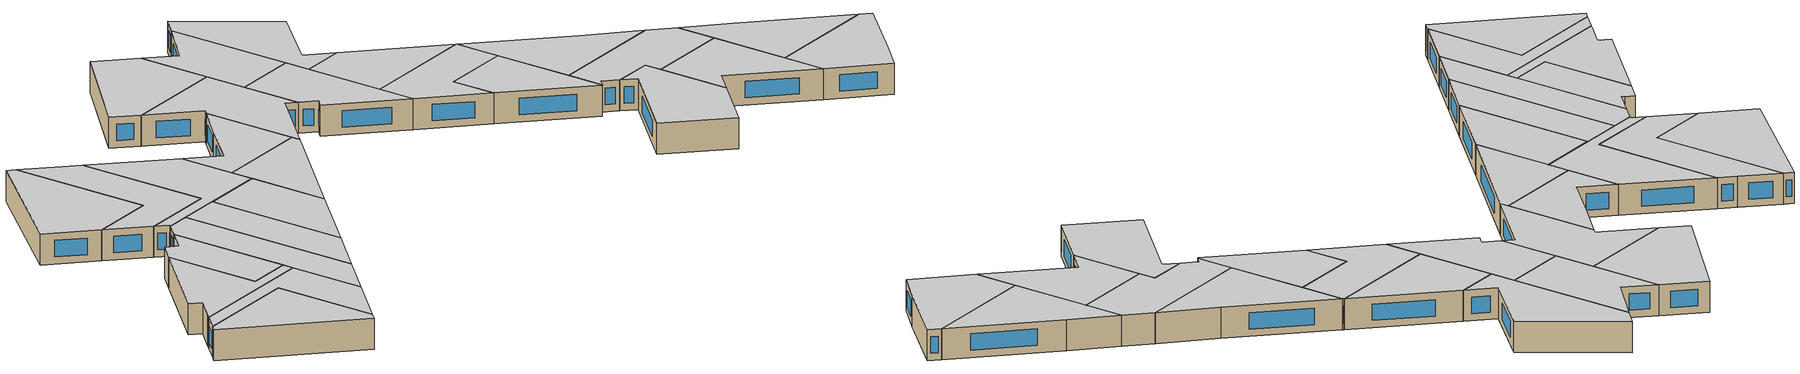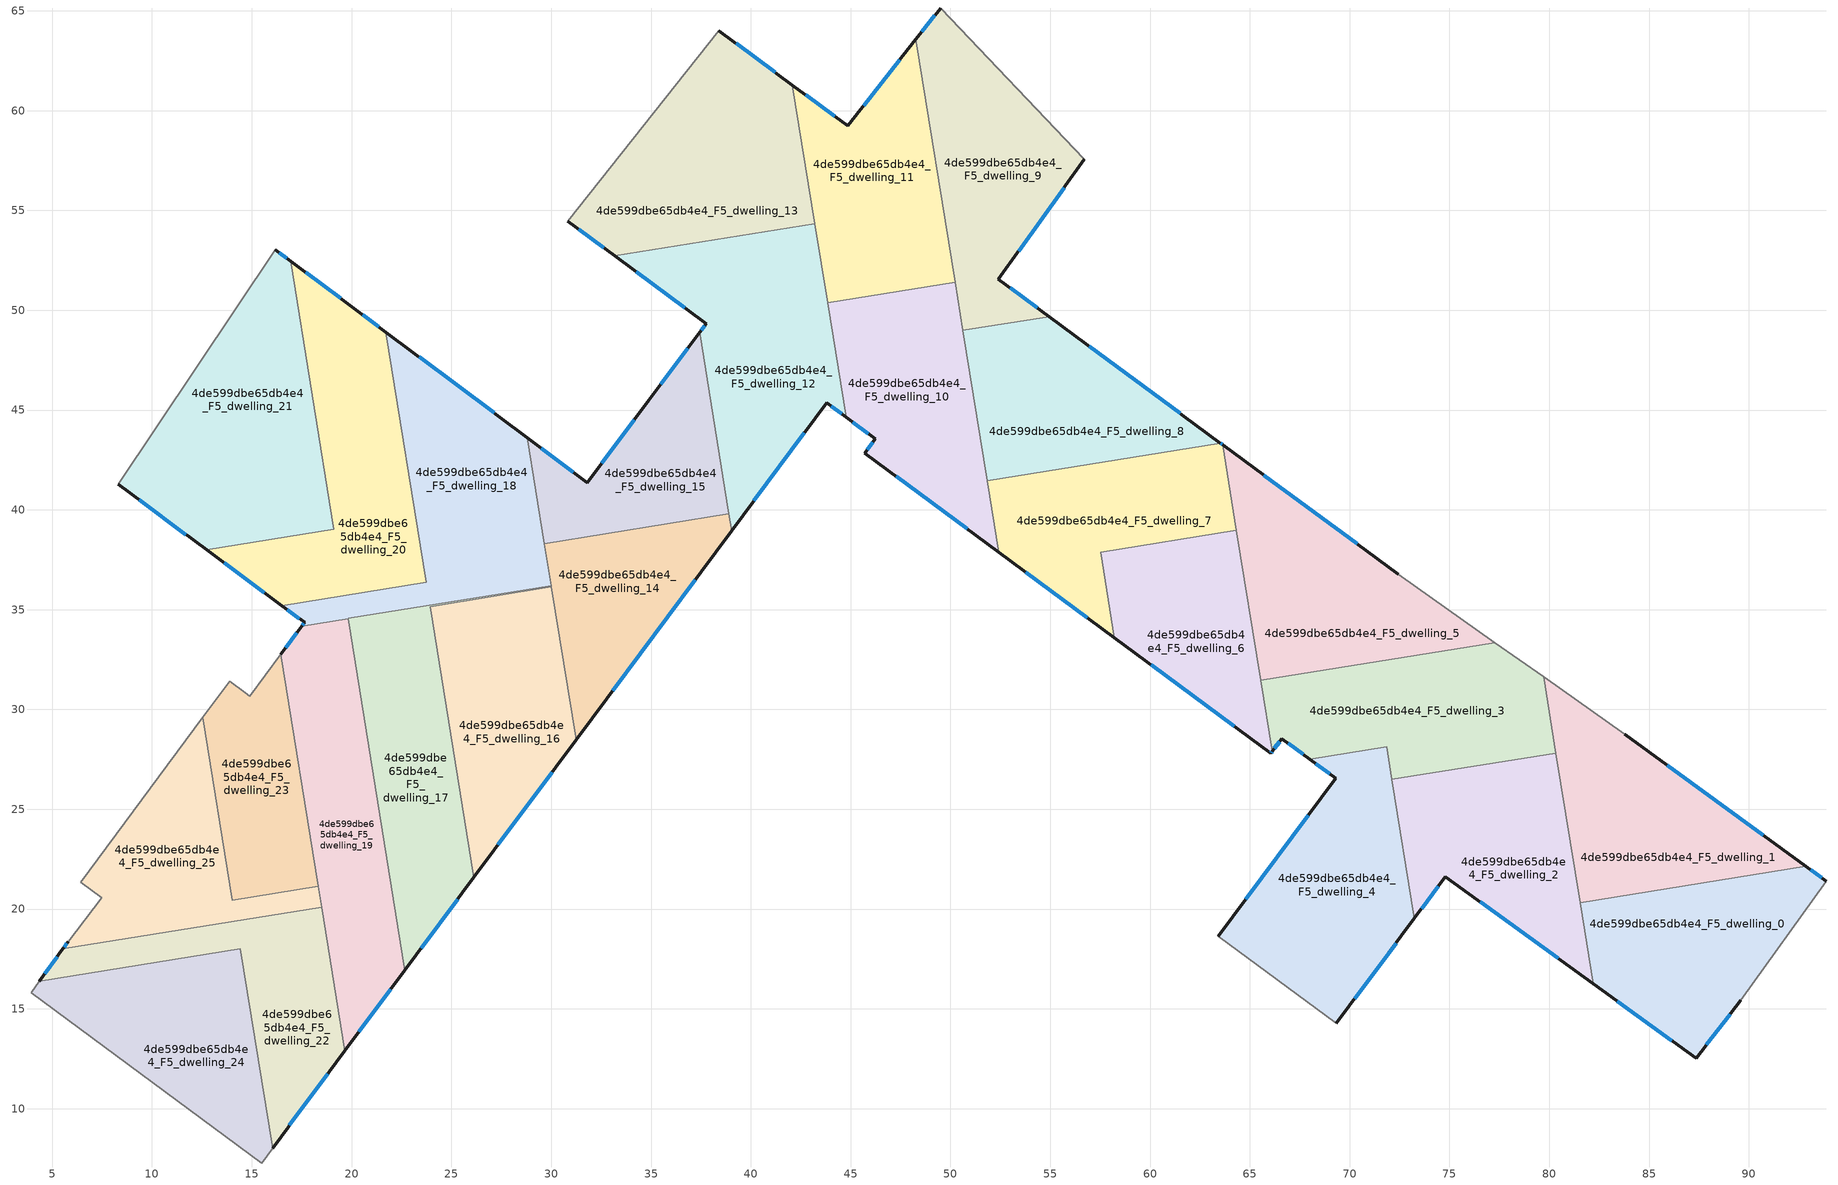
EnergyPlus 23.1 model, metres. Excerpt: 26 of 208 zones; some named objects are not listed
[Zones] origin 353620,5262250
4de599dbe65db4e4_F5_dwelling_0
 floor to 4de599dbe65db4e4_F4_dwelling_0 (EU_floor_Construction): 93.88,21.4 89.58,15.42 87.35,12.52 82.2,16.26 81.54,20.32 92.86,22.15 z15
 wall outside (EU_wall_Construction): 82.2,16.26 87.35,12.52 89.58,15.42 / 93.88,21.4 92.86,22.15 z15:18
 wall to 4de599dbe65db4e4_F5_dwelling_1 (EU_wall_Construction): 92.86,22.15 81.54,20.32 z15:18
 wall adiabatic (EU_wall_Construction): 89.58,15.42 93.88,21.4 z15:18
 wall to 4de599dbe65db4e4_F5_dwelling_2 (EU_wall_Construction): 81.54,20.32 82.2,16.26 z15:18
 window (EU_Window_Construction): 87.88,13.2 89.06,14.74 / 83.41,15.39 86.14,13.4 / 93.64,21.57 93.1,21.97 z15.7:17.3
 ceiling to 4de599dbe65db4e4_F6_dwelling_0 (EU_floor_Construction): 89.58,15.42 93.88,21.4 92.86,22.15 81.54,20.32 82.2,16.26 87.35,12.52 z18
4de599dbe65db4e4_F5_dwelling_1
 floor to 4de599dbe65db4e4_F4_dwelling_1 (EU_floor_Construction): 92.86,22.15 81.54,20.32 79.72,31.63 83.79,28.76 z15
 wall outside (EU_wall_Construction): 92.86,22.15 83.79,28.76 z15:18
 wall adiabatic (EU_wall_Construction): 83.79,28.76 79.72,31.63 z15:18
 wall to 4de599dbe65db4e4_F5_dwelling_3 (EU_wall_Construction): 79.71,31.63 80.33,27.82 z15:18
 wall to 4de599dbe65db4e4_F5_dwelling_2 (EU_wall_Construction): 80.33,27.82 81.54,20.32 z15:18
 window (EU_Window_Construction): 90.73,23.7 85.92,27.21 z15.7:17.3
 ceiling to 4de599dbe65db4e4_F6_dwelling_1 (EU_floor_Construction): 92.86,22.15 83.79,28.76 79.72,31.63 81.54,20.32 z18
4de599dbe65db4e4_F5_dwelling_10
 floor to 4de599dbe65db4e4_F4_dwelling_10 (EU_floor_Construction): 50.24,51.41 52.42,37.88 45.71,42.84 46.24,43.56 44.77,44.64 43.85,50.38 z15
 wall outside (EU_wall_Construction): 44.77,44.64 46.24,43.56 45.71,42.84 52.42,37.88 z15:18
 wall to 4de599dbe65db4e4_F5_dwelling_11 (EU_wall_Construction): 50.24,51.41 43.85,50.38 z15:18
 wall to 4de599dbe65db4e4_F5_dwelling_8 (EU_wall_Construction): 51.84,41.46 50.63,48.99 z15:18
 wall to 4de599dbe65db4e4_F5_dwelling_12 (EU_wall_Construction): 43.85,50.38 44.77,44.64 z15:18
 wall to 4de599dbe65db4e4_F5_dwelling_7 (EU_wall_Construction): 52.42,37.88 51.84,41.46 z15:18
 wall to 4de599dbe65db4e4_F5_dwelling_9 (EU_wall_Construction): 50.63,48.99 50.24,51.41 z15:18
 window (EU_Window_Construction): 47.28,41.68 50.84,39.05 / 46.11,43.39 45.83,43.01 / 45.12,44.39 45.89,43.82 z15.7:17.3
 ceiling to 4de599dbe65db4e4_F6_dwelling_10 (EU_floor_Construction): 52.42,37.88 50.24,51.41 43.85,50.38 44.77,44.64 46.24,43.56 45.71,42.84 z18
4de599dbe65db4e4_F5_dwelling_11
 floor to 4de599dbe65db4e4_F4_dwelling_11 (EU_floor_Construction): 48.27,63.58 50.24,51.41 43.85,50.38 42.09,61.28 44.86,59.23 z15
 wall outside (EU_wall_Construction): 48.27,63.58 44.86,59.23 42.09,61.28 z15:18
 wall to 4de599dbe65db4e4_F5_dwelling_9 (EU_wall_Construction): 50.24,51.41 48.27,63.58 z15:18
 wall to 4de599dbe65db4e4_F5_dwelling_13 (EU_wall_Construction): 42.09,61.28 43.21,54.34 z15:18
 wall to 4de599dbe65db4e4_F5_dwelling_12 (EU_wall_Construction): 43.21,54.34 43.85,50.38 z15:18
 window (EU_Window_Construction): 47.47,62.56 45.67,60.25 / 44.21,59.71 42.74,60.8 z15.7:17.3
 ceiling to 4de599dbe65db4e4_F6_dwelling_11 (EU_floor_Construction): 50.24,51.41 48.27,63.58 44.86,59.23 42.09,61.28 43.85,50.38 z18
4de599dbe65db4e4_F5_dwelling_12
 floor to 4de599dbe65db4e4_F4_dwelling_12 (EU_floor_Construction): 43.21,54.34 44.77,44.64 43.79,45.36 39.04,38.96 37.44,48.9 37.77,49.33 33.17,52.72 z15
 wall outside (EU_wall_Construction): 33.17,52.72 37.77,49.33 37.44,48.9 / 39.04,38.96 43.79,45.36 44.77,44.64 z15:18
 wall to 4de599dbe65db4e4_F5_dwelling_13 (EU_wall_Construction): 43.21,54.34 33.17,52.72 z15:18
 wall to 4de599dbe65db4e4_F5_dwelling_15 (EU_wall_Construction): 37.44,48.9 38.91,39.81 z15:18
 wall to 4de599dbe65db4e4_F5_dwelling_14 (EU_wall_Construction): 38.91,39.81 39.04,38.96 z15:18
 window (EU_Window_Construction): 37.69,49.23 37.52,49 / 34.25,51.93 36.69,50.13 / 44.02,45.19 44.54,44.81 / 40.16,40.47 42.68,43.86 z15.7:17.3
 ceiling to 4de599dbe65db4e4_F6_dwelling_12 (EU_floor_Construction): 44.77,44.64 43.21,54.34 33.17,52.72 37.77,49.33 37.44,48.9 39.04,38.96 43.79,45.36 z18
4de599dbe65db4e4_F5_dwelling_13
 floor to 4de599dbe65db4e4_F4_dwelling_13 (EU_floor_Construction): 42.09,61.28 43.21,54.34 33.17,52.72 30.82,54.46 38.4,64.01 z15
 wall outside (EU_wall_Construction): 42.09,61.28 38.4,64.01 / 30.82,54.46 33.17,52.72 z15:18
 wall adiabatic (EU_wall_Construction): 38.4,64.01 30.82,54.46 z15:18
 window (EU_Window_Construction): 41.22,61.92 39.26,63.37 / 31.37,54.05 32.62,53.13 z15.7:17.3
 ceiling to 4de599dbe65db4e4_F6_dwelling_13 (EU_floor_Construction): 43.21,54.34 42.09,61.28 38.4,64.01 30.82,54.46 33.17,52.72 z18
4de599dbe65db4e4_F5_dwelling_14
 floor to 4de599dbe65db4e4_F4_dwelling_14 (EU_floor_Construction): 38.91,39.81 39.04,38.96 31.25,28.48 29.66,38.31 z15
 wall outside (EU_wall_Construction): 31.25,28.48 39.04,38.96 z15:18
 wall to 4de599dbe65db4e4_F5_dwelling_15 (EU_wall_Construction): 38.91,39.81 29.66,38.31 z15:18
 wall to 4de599dbe65db4e4_F5_dwelling_16 (EU_wall_Construction): 30.01,36.14 31.25,28.48 z15:18
 wall to 4de599dbe65db4e4_F5_dwelling_17 (EU_wall_Construction): 30,36.2 30.01,36.14 z15:18
 wall to 4de599dbe65db4e4_F5_dwelling_18 (EU_wall_Construction): 29.66,38.31 30,36.2 z15:18
 window (EU_Window_Construction): 33.08,30.94 37.21,36.5 z15.7:17.3
 ceiling to 4de599dbe65db4e4_F6_dwelling_14 (EU_floor_Construction): 31.25,28.48 39.04,38.96 38.91,39.81 29.66,38.31 z18
4de599dbe65db4e4_F5_dwelling_15
 floor to 4de599dbe65db4e4_F4_dwelling_15 (EU_floor_Construction): 37.44,48.9 38.91,39.81 29.66,38.31 28.8,43.61 31.81,41.37 34.88,45.49 z15
 wall outside (EU_wall_Construction): 37.44,48.9 34.88,45.49 31.81,41.37 28.8,43.61 z15:18
 wall to 4de599dbe65db4e4_F5_dwelling_18 (EU_wall_Construction): 28.8,43.61 29.66,38.31 z15:18
 window (EU_Window_Construction): 31.1,41.89 29.51,43.09 / 34.16,44.52 32.53,42.34 / 36.84,48.1 35.48,46.29 z15.7:17.3
 ceiling to 4de599dbe65db4e4_F6_dwelling_15 (EU_floor_Construction): 38.91,39.81 37.44,48.9 34.88,45.49 31.81,41.37 28.8,43.61 29.66,38.31 z18
4de599dbe65db4e4_F5_dwelling_16
 floor to 4de599dbe65db4e4_F4_dwelling_16 (EU_floor_Construction): 30.01,36.14 31.25,28.48 26.13,21.6 23.94,35.16 z15
 wall outside (EU_wall_Construction): 26.13,21.6 31.25,28.48 z15:18
 wall to 4de599dbe65db4e4_F5_dwelling_17 (EU_wall_Construction): 30.01,36.14 23.94,35.16 26.13,21.6 z15:18
 window (EU_Window_Construction): 27.33,23.21 30.04,26.86 z15.7:17.3
 ceiling to 4de599dbe65db4e4_F6_dwelling_16 (EU_floor_Construction): 26.13,21.6 31.25,28.48 30.01,36.14 23.94,35.16 z18
4de599dbe65db4e4_F5_dwelling_17
 floor to 4de599dbe65db4e4_F4_dwelling_17 (EU_floor_Construction): 30,36.2 30.01,36.14 23.94,35.16 26.13,21.6 22.67,16.95 19.83,34.56 z15
 wall outside (EU_wall_Construction): 22.67,16.95 26.13,21.6 z15:18
 wall to 4de599dbe65db4e4_F5_dwelling_18 (EU_wall_Construction): 30,36.2 19.83,34.56 z15:18
 wall to 4de599dbe65db4e4_F5_dwelling_19 (EU_wall_Construction): 19.83,34.55 22.67,16.95 z15:18
 window (EU_Window_Construction): 23.48,18.04 25.32,20.5 z15.7:17.3
 ceiling to 4de599dbe65db4e4_F6_dwelling_17 (EU_floor_Construction): 26.13,21.6 23.94,35.16 30.01,36.14 30,36.2 19.83,34.56 22.67,16.95 z18
4de599dbe65db4e4_F5_dwelling_18
 floor to 4de599dbe65db4e4_F4_dwelling_18 (EU_floor_Construction): 28.8,43.61 30,36.2 19.83,34.56 17.5,34.17 17.64,34.36 16.5,35.21 23.74,36.38 21.72,48.91 z15
 wall outside (EU_wall_Construction): 28.8,43.61 21.72,48.91 / 16.5,35.21 17.64,34.36 17.5,34.17 z15:18
 wall to 4de599dbe65db4e4_F5_dwelling_20 (EU_wall_Construction): 21.72,48.91 23.74,36.38 16.5,35.21 z15:18
 wall to 4de599dbe65db4e4_F5_dwelling_19 (EU_wall_Construction): 17.5,34.17 19.83,34.55 z15:18
 window (EU_Window_Construction): 27.14,44.86 23.38,47.66 / 17.61,34.32 17.54,34.22 / 16.77,35.01 17.37,34.56 z15.7:17.3
 ceiling to 4de599dbe65db4e4_F6_dwelling_18 (EU_floor_Construction): 30,36.2 28.8,43.61 21.72,48.91 23.74,36.38 16.5,35.21 17.64,34.36 17.5,34.17 19.83,34.56 z18
4de599dbe65db4e4_F5_dwelling_19
 floor to 4de599dbe65db4e4_F4_dwelling_19 (EU_floor_Construction): 19.83,34.55 22.67,16.95 19.66,12.89 16.45,32.76 17.5,34.17 z15
 wall outside (EU_wall_Construction): 17.5,34.17 16.45,32.76 / 19.66,12.89 22.67,16.95 z15:18
 wall to 4de599dbe65db4e4_F5_dwelling_23 (EU_wall_Construction): 16.45,32.76 18.33,21.14 z15:18
 wall to 4de599dbe65db4e4_F5_dwelling_22 (EU_wall_Construction): 18.49,20.1 19.66,12.89 z15:18
 wall to 4de599dbe65db4e4_F5_dwelling_25 (EU_wall_Construction): 18.33,21.14 18.49,20.1 z15:18
 window (EU_Window_Construction): 17.26,33.84 16.7,33.09 / 20.37,13.84 21.97,15.99 z15.7:17.3
 ceiling to 4de599dbe65db4e4_F6_dwelling_19 (EU_floor_Construction): 19.66,12.89 22.67,16.95 19.83,34.55 17.5,34.17 16.45,32.76 z18
4de599dbe65db4e4_F5_dwelling_2
 floor to 4de599dbe65db4e4_F4_dwelling_2 (EU_floor_Construction): 80.33,27.82 82.2,16.26 74.8,21.63 73.24,19.53 72.12,26.49 z15
 wall outside (EU_wall_Construction): 73.24,19.53 74.8,21.63 82.2,16.26 z15:18
 wall to 4de599dbe65db4e4_F5_dwelling_3 (EU_wall_Construction): 80.33,27.82 72.12,26.49 z15:18
 wall to 4de599dbe65db4e4_F5_dwelling_4 (EU_wall_Construction): 72.12,26.49 73.24,19.53 z15:18
 window (EU_Window_Construction): 73.61,20.03 74.43,21.14 / 76.54,20.37 80.46,17.53 z15.7:17.3
 ceiling to 4de599dbe65db4e4_F6_dwelling_2 (EU_floor_Construction): 82.2,16.26 80.33,27.82 72.12,26.49 73.24,19.53 74.8,21.63 z18
4de599dbe65db4e4_F5_dwelling_20
 floor to 4de599dbe65db4e4_F4_dwelling_20 (EU_floor_Construction): 21.72,48.91 23.74,36.38 16.5,35.21 12.74,38 19.11,39.02 16.94,52.46 20.22,50.03 z15
 wall outside (EU_wall_Construction): 12.74,38 16.5,35.21 / 21.72,48.91 20.22,50.03 16.94,52.46 z15:18
 wall to 4de599dbe65db4e4_F5_dwelling_21 (EU_wall_Construction): 16.94,52.46 19.11,39.02 12.74,38 z15:18
 window (EU_Window_Construction): 13.62,37.34 15.62,35.86 / 19.45,50.6 17.71,51.89 / 21.37,49.17 20.57,49.77 z15.7:17.3
 ceiling to 4de599dbe65db4e4_F6_dwelling_20 (EU_floor_Construction): 23.74,36.38 21.72,48.91 20.22,50.03 16.94,52.46 19.11,39.02 12.74,38 16.5,35.21 z18
4de599dbe65db4e4_F5_dwelling_21
 floor to 4de599dbe65db4e4_F4_dwelling_21 (EU_floor_Construction): 16.94,52.46 19.11,39.02 12.74,38 8.31,41.28 16.19,53.02 z15
 wall outside (EU_wall_Construction): 8.31,41.28 12.74,38 / 16.94,52.46 16.19,53.02 z15:18
 wall adiabatic (EU_wall_Construction): 16.19,53.02 8.31,41.28 z15:18
 window (EU_Window_Construction): 9.35,40.51 11.7,38.77 / 16.76,52.6 16.36,52.89 z15.7:17.3
 ceiling to 4de599dbe65db4e4_F6_dwelling_21 (EU_floor_Construction): 19.11,39.02 16.94,52.46 16.19,53.02 8.31,41.28 12.74,38 z18
4de599dbe65db4e4_F5_dwelling_22
 floor to 4de599dbe65db4e4_F4_dwelling_22 (EU_floor_Construction): 18.49,20.1 19.66,12.89 16.04,8.02 14.43,18.01 4.35,16.38 5.53,18.01 z15
 wall outside (EU_wall_Construction): 5.53,18.01 4.35,16.38 / 16.04,8.02 19.66,12.89 z15:18
 wall to 4de599dbe65db4e4_F5_dwelling_24 (EU_wall_Construction): 4.35,16.38 14.43,18.01 16.04,8.02 z15:18
 wall to 4de599dbe65db4e4_F5_dwelling_25 (EU_wall_Construction): 18.49,20.1 5.53,18.01 z15:18
 window (EU_Window_Construction): 5.25,17.62 4.63,16.76 / 16.89,9.17 18.81,11.75 z15.7:17.3
 ceiling to 4de599dbe65db4e4_F6_dwelling_22 (EU_floor_Construction): 16.04,8.02 19.66,12.89 18.49,20.1 5.53,18.01 4.35,16.38 14.43,18.01 z18
4de599dbe65db4e4_F5_dwelling_23
 floor to 4de599dbe65db4e4_F4_dwelling_23 (EU_floor_Construction): 16.45,32.76 18.33,21.14 14.03,20.45 12.55,29.61 13.89,31.41 14.67,30.84 14.9,30.67 z15
 wall to 4de599dbe65db4e4_F5_dwelling_25 (EU_wall_Construction): 12.55,29.61 14.03,20.45 18.33,21.14 z15:18
 wall adiabatic (EU_wall_Construction): 16.45,32.76 14.9,30.67 14.67,30.84 13.89,31.41 12.55,29.61 z15:18
 ceiling to 4de599dbe65db4e4_F6_dwelling_23 (EU_floor_Construction): 18.33,21.14 16.45,32.76 14.9,30.67 14.67,30.84 13.89,31.41 12.55,29.61 14.03,20.45 z18
4de599dbe65db4e4_F5_dwelling_24
 floor to 4de599dbe65db4e4_F4_dwelling_24 (EU_floor_Construction): 14.43,18.01 16.04,8.02 15.49,7.28 3.94,15.82 4.35,16.38 z15
 wall adiabatic (EU_wall_Construction): 4.35,16.38 3.94,15.82 15.49,7.28 16.04,8.02 z15:18
 ceiling to 4de599dbe65db4e4_F6_dwelling_24 (EU_floor_Construction): 15.49,7.28 16.04,8.02 14.43,18.01 4.35,16.38 3.94,15.82 z18
4de599dbe65db4e4_F5_dwelling_25
 floor to 4de599dbe65db4e4_F4_dwelling_25 (EU_floor_Construction): 12.55,29.61 14.03,20.45 18.33,21.14 18.49,20.1 5.53,18.01 5.79,18.37 7.48,20.57 6.42,21.34 z15
 wall outside (EU_wall_Construction): 5.79,18.37 5.53,18.01 z15:18
 wall adiabatic (EU_wall_Construction): 12.55,29.61 6.42,21.34 7.48,20.57 5.79,18.37 z15:18
 window (EU_Window_Construction): 5.73,18.28 5.59,18.09 z15.7:17.3
 ceiling to 4de599dbe65db4e4_F6_dwelling_25 (EU_floor_Construction): 18.49,20.1 18.33,21.14 14.03,20.45 12.55,29.61 6.42,21.34 7.48,20.57 5.79,18.37 5.53,18.01 z18
4de599dbe65db4e4_F5_dwelling_3
 floor to 4de599dbe65db4e4_F4_dwelling_3 (EU_floor_Construction): 79.72,31.63 80.33,27.82 72.12,26.49 71.85,28.14 67.99,27.52 66.6,28.54 66.12,27.9 65.54,31.46 77.28,33.35 z15
 wall outside (EU_wall_Construction): 66.12,27.9 66.6,28.54 67.99,27.52 z15:18
 wall adiabatic (EU_wall_Construction): 79.72,31.63 77.28,33.35 z15:18
 wall to 4de599dbe65db4e4_F5_dwelling_4 (EU_wall_Construction): 67.99,27.52 71.85,28.14 72.12,26.49 z15:18
 wall to 4de599dbe65db4e4_F5_dwelling_5 (EU_wall_Construction): 77.28,33.35 65.54,31.46 z15:18
 wall to 4de599dbe65db4e4_F5_dwelling_6 (EU_wall_Construction): 65.55,31.46 66.12,27.9 z15:18
 window (EU_Window_Construction): 66.93,28.3 67.67,27.76 / 66.23,28.05 66.49,28.39 z15.7:17.3
 ceiling to 4de599dbe65db4e4_F6_dwelling_3 (EU_floor_Construction): 80.33,27.82 79.72,31.63 77.28,33.35 65.54,31.46 66.12,27.9 66.6,28.54 67.99,27.52 71.85,28.14 72.12,26.49 z18
4de599dbe65db4e4_F5_dwelling_4
 floor to 4de599dbe65db4e4_F4_dwelling_4 (EU_floor_Construction): 71.85,28.14 73.24,19.53 69.33,14.27 63.42,18.64 69.3,26.55 67.99,27.52 z15
 wall outside (EU_wall_Construction): 67.99,27.52 69.3,26.55 63.42,18.64 / 69.33,14.27 73.24,19.53 z15:18
 wall adiabatic (EU_wall_Construction): 63.42,18.64 69.33,14.27 z15:18
 window (EU_Window_Construction): 67.92,24.69 64.8,20.49 / 68.3,27.29 68.99,26.78 / 70.25,15.51 72.32,18.3 z15.7:17.3
 ceiling to 4de599dbe65db4e4_F6_dwelling_4 (EU_floor_Construction): 69.33,14.27 73.24,19.53 71.85,28.14 67.99,27.52 69.3,26.55 63.42,18.64 z18
4de599dbe65db4e4_F5_dwelling_5
 floor to 4de599dbe65db4e4_F4_dwelling_5 (EU_floor_Construction): 72.43,36.77 77.28,33.35 65.54,31.46 63.64,43.26 z15
 wall outside (EU_wall_Construction): 72.43,36.77 63.64,43.26 z15:18
 wall adiabatic (EU_wall_Construction): 77.28,33.35 72.43,36.77 z15:18
 wall to 4de599dbe65db4e4_F5_dwelling_7 (EU_wall_Construction): 63.64,43.26 64.33,38.98 z15:18
 wall to 4de599dbe65db4e4_F5_dwelling_6 (EU_wall_Construction): 64.33,38.98 65.55,31.46 z15:18
 window (EU_Window_Construction): 70.37,38.3 65.7,41.74 z15.7:17.3
 ceiling to 4de599dbe65db4e4_F6_dwelling_5 (EU_floor_Construction): 77.28,33.35 72.43,36.77 63.64,43.26 65.54,31.46 z18
4de599dbe65db4e4_F5_dwelling_6
 floor to 4de599dbe65db4e4_F4_dwelling_6 (EU_floor_Construction): 64.33,38.98 66.12,27.9 66.05,27.81 58.22,33.6 57.52,37.88 z15
 wall outside (EU_wall_Construction): 58.22,33.6 66.05,27.81 66.12,27.9 z15:18
 wall to 4de599dbe65db4e4_F5_dwelling_7 (EU_wall_Construction): 64.33,38.98 57.52,37.88 58.22,33.6 z15:18
 window (EU_Window_Construction): 66.07,27.83 66.1,27.88 / 60.06,32.24 64.21,29.17 z15.7:17.3
 ceiling to 4de599dbe65db4e4_F6_dwelling_6 (EU_floor_Construction): 66.05,27.81 66.12,27.9 64.33,38.98 57.52,37.88 58.22,33.6 z18
4de599dbe65db4e4_F5_dwelling_7
 floor to 4de599dbe65db4e4_F4_dwelling_7 (EU_floor_Construction): 63.64,43.26 64.33,38.98 57.52,37.88 58.22,33.6 52.42,37.88 51.84,41.46 63.53,43.35 z15
 wall outside (EU_wall_Construction): 52.42,37.88 58.22,33.6 / 63.64,43.26 63.53,43.35 z15:18
 wall to 4de599dbe65db4e4_F5_dwelling_8 (EU_wall_Construction): 63.53,43.35 51.84,41.46 z15:18
 window (EU_Window_Construction): 53.78,36.88 56.85,34.61 / 63.61,43.28 63.55,43.33 z15.7:17.3
 ceiling to 4de599dbe65db4e4_F6_dwelling_7 (EU_floor_Construction): 64.33,38.98 63.64,43.26 63.53,43.35 51.84,41.46 52.42,37.88 58.22,33.6 57.52,37.88 z18
4de599dbe65db4e4_F5_dwelling_8
 floor to 4de599dbe65db4e4_F4_dwelling_8 (EU_floor_Construction): 63.53,43.35 51.84,41.46 50.63,48.99 54.94,49.69 z15
 wall outside (EU_wall_Construction): 63.53,43.35 54.94,49.69 z15:18
 wall to 4de599dbe65db4e4_F5_dwelling_9 (EU_wall_Construction): 54.94,49.69 50.63,48.99 z15:18
 window (EU_Window_Construction): 61.51,44.83 56.96,48.2 z15.7:17.3
 ceiling to 4de599dbe65db4e4_F6_dwelling_8 (EU_floor_Construction): 63.53,43.35 54.94,49.69 50.63,48.99 51.84,41.46 z18
4de599dbe65db4e4_F5_dwelling_9
 floor to 4de599dbe65db4e4_F4_dwelling_9 (EU_floor_Construction): 49.5,65.14 56.7,57.56 52.41,51.56 54.94,49.69 50.63,48.99 48.27,63.58 z15
 wall outside (EU_wall_Construction): 49.5,65.14 48.27,63.58 / 54.94,49.69 52.41,51.56 56.7,57.56 z15:18
 wall adiabatic (EU_wall_Construction): 56.7,57.56 49.5,65.14 z15:18
 window (EU_Window_Construction): 49.21,64.77 48.56,63.94 / 53.41,52.97 55.69,56.15 / 54.35,50.13 53,51.12 z15.7:17.3
 ceiling to 4de599dbe65db4e4_F6_dwelling_9 (EU_floor_Construction): 54.94,49.69 52.41,51.56 56.7,57.56 49.5,65.14 48.27,63.58 50.63,48.99 z18
[Building]
EU S2 Campaign: North Axis=0; Terrain=City; Solar Distribution=FullExterior
[Site:Location]
Budapest.Ferenc.Liszt.Intl.AP: Latitude=47.437; Longitude=19.256; Time Zone=1; Elevation=185
[SizingPeriod:WeatherFileDays]
AnnualSizingPeriod: Begin Month=1; Begin Day of Month=1; End Month=12; End Day of Month=31; Day of Week for Start Day=Monday; Use Weather File Daylight Saving Period=No; Use Weather File Rain and Snow Indicators=No
[MATERIAL]
EU_InternalMass_Material: Roughness=MediumRough; Thickness=0.1; Conductivity=1; Density=1800; Specific Heat=900; Thermal Absorptance=0.9; Solar Absorptance=0.7; Visible Absorptance=0.7
[MATERIAL:NOMASS] Roughness=MediumRough; Thermal Absorptance=0.9; Solar Absorptance=0.7; Visible Absorptance=0.7
Name | Thermal Resistance
EU_wall_NoMass | 0.832559
EU_floor_NoMass | 0.872794
[WINDOWMATERIAL:SIMPLEGLAZINGSYSTEM]
EU_Window_SimpleGlazing: UFactor=2.79869; Solar Heat Gain Coefficient=0.75; Visible Transmittance=0.75
[CONSTRUCTION]
EU_wall_Construction: EU_wall_NoMass
EU_floor_Construction: EU_floor_NoMass
EU_Window_Construction: EU_Window_SimpleGlazing
EU_InternalMass_Construction: EU_InternalMass_Material
[ZONE] Type=1; Multiplier=1; Ceiling Height=autocalculate; Floor Area=autocalculate; Part of Total Floor Area=Yes
Name | Volume
4de599dbe65db4e4_F5_dwelling_0 | 198.248
4de599dbe65db4e4_F5_dwelling_1 | 198.253
4de599dbe65db4e4_F5_dwelling_10 | 198.268
4de599dbe65db4e4_F5_dwelling_11 | 198.262
4de599dbe65db4e4_F5_dwelling_12 | 244.511
4de599dbe65db4e4_F5_dwelling_13 | 244.516
4de599dbe65db4e4_F5_dwelling_14 | 151.973
4de599dbe65db4e4_F5_dwelling_15 | 151.991
4de599dbe65db4e4_F5_dwelling_16 | 198.276
4de599dbe65db4e4_F5_dwelling_17 | 198.269
4de599dbe65db4e4_F5_dwelling_18 | 220.944
4de599dbe65db4e4_F5_dwelling_19 | 210.588
4de599dbe65db4e4_F5_dwelling_2 | 198.22
4de599dbe65db4e4_F5_dwelling_20 | 233.291
4de599dbe65db4e4_F5_dwelling_21 | 268.408
4de599dbe65db4e4_F5_dwelling_22 | 163.166
4de599dbe65db4e4_F5_dwelling_23 | 136.612
4de599dbe65db4e4_F5_dwelling_24 | 189.717
4de599dbe65db4e4_F5_dwelling_25 | 163.181
4de599dbe65db4e4_F5_dwelling_3 | 211.094
4de599dbe65db4e4_F5_dwelling_4 | 223.922
4de599dbe65db4e4_F5_dwelling_5 | 211.08
4de599dbe65db4e4_F5_dwelling_6 | 162.601
4de599dbe65db4e4_F5_dwelling_7 | 185.4
4de599dbe65db4e4_F5_dwelling_8 | 185.405
4de599dbe65db4e4_F5_dwelling_9 | 208.252
[INTERNALMASS] Construction=EU_InternalMass_Construction
Name | Zone or ZoneList | Surface Area
4de599dbe65db4e4_F5_dwelling_0_EU_InternalMass | 4de599dbe65db4e4_F5_dwelling_0 | 66.0822
4de599dbe65db4e4_F5_dwelling_1_EU_InternalMass | 4de599dbe65db4e4_F5_dwelling_1 | 66.0841
4de599dbe65db4e4_F5_dwelling_2_EU_InternalMass | 4de599dbe65db4e4_F5_dwelling_2 | 66.0762
4de599dbe65db4e4_F5_dwelling_3_EU_InternalMass | 4de599dbe65db4e4_F5_dwelling_3 | 70.3649
4de599dbe65db4e4_F5_dwelling_4_EU_InternalMass | 4de599dbe65db4e4_F5_dwelling_4 | 74.6411
4de599dbe65db4e4_F5_dwelling_5_EU_InternalMass | 4de599dbe65db4e4_F5_dwelling_5 | 70.3613
4de599dbe65db4e4_F5_dwelling_6_EU_InternalMass | 4de599dbe65db4e4_F5_dwelling_6 | 54.203
4de599dbe65db4e4_F5_dwelling_7_EU_InternalMass | 4de599dbe65db4e4_F5_dwelling_7 | 61.8
4de599dbe65db4e4_F5_dwelling_8_EU_InternalMass | 4de599dbe65db4e4_F5_dwelling_8 | 61.8007
4de599dbe65db4e4_F5_dwelling_9_EU_InternalMass | 4de599dbe65db4e4_F5_dwelling_9 | 69.4161
4de599dbe65db4e4_F5_dwelling_10_EU_InternalMass | 4de599dbe65db4e4_F5_dwelling_10 | 66.0897
4de599dbe65db4e4_F5_dwelling_11_EU_InternalMass | 4de599dbe65db4e4_F5_dwelling_11 | 66.0867
4de599dbe65db4e4_F5_dwelling_12_EU_InternalMass | 4de599dbe65db4e4_F5_dwelling_12 | 81.5011
4de599dbe65db4e4_F5_dwelling_13_EU_InternalMass | 4de599dbe65db4e4_F5_dwelling_13 | 81.5065
4de599dbe65db4e4_F5_dwelling_14_EU_InternalMass | 4de599dbe65db4e4_F5_dwelling_14 | 50.6554
4de599dbe65db4e4_F5_dwelling_15_EU_InternalMass | 4de599dbe65db4e4_F5_dwelling_15 | 50.6641
4de599dbe65db4e4_F5_dwelling_16_EU_InternalMass | 4de599dbe65db4e4_F5_dwelling_16 | 66.0944
4de599dbe65db4e4_F5_dwelling_17_EU_InternalMass | 4de599dbe65db4e4_F5_dwelling_17 | 66.0895
4de599dbe65db4e4_F5_dwelling_18_EU_InternalMass | 4de599dbe65db4e4_F5_dwelling_18 | 73.6575
4de599dbe65db4e4_F5_dwelling_19_EU_InternalMass | 4de599dbe65db4e4_F5_dwelling_19 | 70.2058
4de599dbe65db4e4_F5_dwelling_20_EU_InternalMass | 4de599dbe65db4e4_F5_dwelling_20 | 77.7632
4de599dbe65db4e4_F5_dwelling_21_EU_InternalMass | 4de599dbe65db4e4_F5_dwelling_21 | 89.4712
4de599dbe65db4e4_F5_dwelling_22_EU_InternalMass | 4de599dbe65db4e4_F5_dwelling_22 | 54.3878
4de599dbe65db4e4_F5_dwelling_23_EU_InternalMass | 4de599dbe65db4e4_F5_dwelling_23 | 45.5378
4de599dbe65db4e4_F5_dwelling_24_EU_InternalMass | 4de599dbe65db4e4_F5_dwelling_24 | 63.24
4de599dbe65db4e4_F5_dwelling_25_EU_InternalMass | 4de599dbe65db4e4_F5_dwelling_25 | 54.3948
[OTHEREQUIPMENT] Fuel Type=Electricity; Design Level Calculation Method=Watts/Area; Power per Zone Floor Area=1; Fraction Latent=0; Fraction Radiant=0; Fraction Lost=0; Carbon Dioxide Generation Rate=0; EndUse Subcategory=EU_Step8_InternalGains
Name | Zone or ZoneList or Space or SpaceList | Schedule
EU_Step8_InternalGain_4de599dbe65db4e4_F5_dwelling_0_f000 | 4de599dbe65db4e4_F5_dwelling_0 | EU_Step8_GainSchedule_4de599dbe65db4e4_F5_dwelling_0_f000
EU_Step8_InternalGain_4de599dbe65db4e4_F5_dwelling_1_f000 | 4de599dbe65db4e4_F5_dwelling_1 | EU_Step8_GainSchedule_4de599dbe65db4e4_F5_dwelling_1_f000
EU_Step8_InternalGain_4de599dbe65db4e4_F5_dwelling_2_f000 | 4de599dbe65db4e4_F5_dwelling_2 | EU_Step8_GainSchedule_4de599dbe65db4e4_F5_dwelling_2_f000
EU_Step8_InternalGain_4de599dbe65db4e4_F5_dwelling_3_f000 | 4de599dbe65db4e4_F5_dwelling_3 | EU_Step8_GainSchedule_4de599dbe65db4e4_F5_dwelling_3_f000
EU_Step8_InternalGain_4de599dbe65db4e4_F5_dwelling_4_f000 | 4de599dbe65db4e4_F5_dwelling_4 | EU_Step8_GainSchedule_4de599dbe65db4e4_F5_dwelling_4_f000
EU_Step8_InternalGain_4de599dbe65db4e4_F5_dwelling_5_f000 | 4de599dbe65db4e4_F5_dwelling_5 | EU_Step8_GainSchedule_4de599dbe65db4e4_F5_dwelling_5_f000
EU_Step8_InternalGain_4de599dbe65db4e4_F5_dwelling_6_f000 | 4de599dbe65db4e4_F5_dwelling_6 | EU_Step8_GainSchedule_4de599dbe65db4e4_F5_dwelling_6_f000
EU_Step8_InternalGain_4de599dbe65db4e4_F5_dwelling_7_f000 | 4de599dbe65db4e4_F5_dwelling_7 | EU_Step8_GainSchedule_4de599dbe65db4e4_F5_dwelling_7_f000
EU_Step8_InternalGain_4de599dbe65db4e4_F5_dwelling_8_f000 | 4de599dbe65db4e4_F5_dwelling_8 | EU_Step8_GainSchedule_4de599dbe65db4e4_F5_dwelling_8_f000
EU_Step8_InternalGain_4de599dbe65db4e4_F5_dwelling_9_f000 | 4de599dbe65db4e4_F5_dwelling_9 | EU_Step8_GainSchedule_4de599dbe65db4e4_F5_dwelling_9_f000
EU_Step8_InternalGain_4de599dbe65db4e4_F5_dwelling_10_f000 | 4de599dbe65db4e4_F5_dwelling_10 | EU_Step8_GainSchedule_4de599dbe65db4e4_F5_dwelling_10_f000
EU_Step8_InternalGain_4de599dbe65db4e4_F5_dwelling_11_f000 | 4de599dbe65db4e4_F5_dwelling_11 | EU_Step8_GainSchedule_4de599dbe65db4e4_F5_dwelling_11_f000
EU_Step8_InternalGain_4de599dbe65db4e4_F5_dwelling_12_f000 | 4de599dbe65db4e4_F5_dwelling_12 | EU_Step8_GainSchedule_4de599dbe65db4e4_F5_dwelling_12_f000
EU_Step8_InternalGain_4de599dbe65db4e4_F5_dwelling_13_f000 | 4de599dbe65db4e4_F5_dwelling_13 | EU_Step8_GainSchedule_4de599dbe65db4e4_F5_dwelling_13_f000
EU_Step8_InternalGain_4de599dbe65db4e4_F5_dwelling_14_f000 | 4de599dbe65db4e4_F5_dwelling_14 | EU_Step8_GainSchedule_4de599dbe65db4e4_F5_dwelling_14_f000
EU_Step8_InternalGain_4de599dbe65db4e4_F5_dwelling_15_f000 | 4de599dbe65db4e4_F5_dwelling_15 | EU_Step8_GainSchedule_4de599dbe65db4e4_F5_dwelling_15_f000
EU_Step8_InternalGain_4de599dbe65db4e4_F5_dwelling_16_f000 | 4de599dbe65db4e4_F5_dwelling_16 | EU_Step8_GainSchedule_4de599dbe65db4e4_F5_dwelling_16_f000
EU_Step8_InternalGain_4de599dbe65db4e4_F5_dwelling_17_f000 | 4de599dbe65db4e4_F5_dwelling_17 | EU_Step8_GainSchedule_4de599dbe65db4e4_F5_dwelling_17_f000
EU_Step8_InternalGain_4de599dbe65db4e4_F5_dwelling_18_f000 | 4de599dbe65db4e4_F5_dwelling_18 | EU_Step8_GainSchedule_4de599dbe65db4e4_F5_dwelling_18_f000
EU_Step8_InternalGain_4de599dbe65db4e4_F5_dwelling_19_f000 | 4de599dbe65db4e4_F5_dwelling_19 | EU_Step8_GainSchedule_4de599dbe65db4e4_F5_dwelling_19_f000
EU_Step8_InternalGain_4de599dbe65db4e4_F5_dwelling_20_f000 | 4de599dbe65db4e4_F5_dwelling_20 | EU_Step8_GainSchedule_4de599dbe65db4e4_F5_dwelling_20_f000
EU_Step8_InternalGain_4de599dbe65db4e4_F5_dwelling_21_f000 | 4de599dbe65db4e4_F5_dwelling_21 | EU_Step8_GainSchedule_4de599dbe65db4e4_F5_dwelling_21_f000
EU_Step8_InternalGain_4de599dbe65db4e4_F5_dwelling_22_f000 | 4de599dbe65db4e4_F5_dwelling_22 | EU_Step8_GainSchedule_4de599dbe65db4e4_F5_dwelling_22_f000
EU_Step8_InternalGain_4de599dbe65db4e4_F5_dwelling_23_f000 | 4de599dbe65db4e4_F5_dwelling_23 | EU_Step8_GainSchedule_4de599dbe65db4e4_F5_dwelling_23_f000
EU_Step8_InternalGain_4de599dbe65db4e4_F5_dwelling_24_f000 | 4de599dbe65db4e4_F5_dwelling_24 | EU_Step8_GainSchedule_4de599dbe65db4e4_F5_dwelling_24_f000
EU_Step8_InternalGain_4de599dbe65db4e4_F5_dwelling_25_f000 | 4de599dbe65db4e4_F5_dwelling_25 | EU_Step8_GainSchedule_4de599dbe65db4e4_F5_dwelling_25_f000
[ZONEVENTILATION:DESIGNFLOWRATE] Schedule=EU_AlwaysOn; Design Flow Rate Calculation Method=AirChanges/Hour; Air Changes per Hour=0.475469; Ventilation Type=Natural; Fan Pressure Rise=0; Fan Total Efficiency=1; Constant Term Coefficient=1; Temperature Term Coefficient=0; Velocity Term Coefficient=0; Velocity Squared Term Coefficient=0; Minimum Indoor Temperature=-100; Maximum Indoor Temperature=100; Delta Temperature=-100; Minimum Outdoor Temperature=-100; Maximum Outdoor Temperature=100; Maximum Wind Speed=40
Name | Zone or ZoneList or Space or SpaceList
EU_ConstantAir_4de599dbe65db4e4_F5_dwelling_0 | 4de599dbe65db4e4_F5_dwelling_0
EU_ConstantAir_4de599dbe65db4e4_F5_dwelling_1 | 4de599dbe65db4e4_F5_dwelling_1
EU_ConstantAir_4de599dbe65db4e4_F5_dwelling_2 | 4de599dbe65db4e4_F5_dwelling_2
EU_ConstantAir_4de599dbe65db4e4_F5_dwelling_3 | 4de599dbe65db4e4_F5_dwelling_3
EU_ConstantAir_4de599dbe65db4e4_F5_dwelling_4 | 4de599dbe65db4e4_F5_dwelling_4
EU_ConstantAir_4de599dbe65db4e4_F5_dwelling_5 | 4de599dbe65db4e4_F5_dwelling_5
EU_ConstantAir_4de599dbe65db4e4_F5_dwelling_6 | 4de599dbe65db4e4_F5_dwelling_6
EU_ConstantAir_4de599dbe65db4e4_F5_dwelling_7 | 4de599dbe65db4e4_F5_dwelling_7
EU_ConstantAir_4de599dbe65db4e4_F5_dwelling_8 | 4de599dbe65db4e4_F5_dwelling_8
EU_ConstantAir_4de599dbe65db4e4_F5_dwelling_9 | 4de599dbe65db4e4_F5_dwelling_9
EU_ConstantAir_4de599dbe65db4e4_F5_dwelling_10 | 4de599dbe65db4e4_F5_dwelling_10
EU_ConstantAir_4de599dbe65db4e4_F5_dwelling_11 | 4de599dbe65db4e4_F5_dwelling_11
EU_ConstantAir_4de599dbe65db4e4_F5_dwelling_12 | 4de599dbe65db4e4_F5_dwelling_12
EU_ConstantAir_4de599dbe65db4e4_F5_dwelling_13 | 4de599dbe65db4e4_F5_dwelling_13
EU_ConstantAir_4de599dbe65db4e4_F5_dwelling_14 | 4de599dbe65db4e4_F5_dwelling_14
EU_ConstantAir_4de599dbe65db4e4_F5_dwelling_15 | 4de599dbe65db4e4_F5_dwelling_15
EU_ConstantAir_4de599dbe65db4e4_F5_dwelling_16 | 4de599dbe65db4e4_F5_dwelling_16
EU_ConstantAir_4de599dbe65db4e4_F5_dwelling_17 | 4de599dbe65db4e4_F5_dwelling_17
EU_ConstantAir_4de599dbe65db4e4_F5_dwelling_18 | 4de599dbe65db4e4_F5_dwelling_18
EU_ConstantAir_4de599dbe65db4e4_F5_dwelling_19 | 4de599dbe65db4e4_F5_dwelling_19
EU_ConstantAir_4de599dbe65db4e4_F5_dwelling_20 | 4de599dbe65db4e4_F5_dwelling_20
EU_ConstantAir_4de599dbe65db4e4_F5_dwelling_21 | 4de599dbe65db4e4_F5_dwelling_21
EU_ConstantAir_4de599dbe65db4e4_F5_dwelling_22 | 4de599dbe65db4e4_F5_dwelling_22
EU_ConstantAir_4de599dbe65db4e4_F5_dwelling_23 | 4de599dbe65db4e4_F5_dwelling_23
EU_ConstantAir_4de599dbe65db4e4_F5_dwelling_24 | 4de599dbe65db4e4_F5_dwelling_24
EU_ConstantAir_4de599dbe65db4e4_F5_dwelling_25 | 4de599dbe65db4e4_F5_dwelling_25
[HVACTEMPLATE:ZONE:IDEALLOADSAIRSYSTEM] System Availability Schedule=EU_AlwaysOn; Maximum Heating Supply Air Temperature=50; Minimum Cooling Supply Air Temperature=13; Maximum Heating Supply Air Humidity Ratio=0.0156; Minimum Cooling Supply Air Humidity Ratio=0.0077; Heating Limit=NoLimit; Cooling Limit=NoLimit; Heating Availability Schedule=EU_AlwaysOn; Cooling Availability Schedule=EU_CoolingOff; Dehumidification Control Type=ConstantSensibleHeatRatio; Cooling Sensible Heat Ratio=0.7; Dehumidification Setpoint=60; Humidification Control Type=None; Humidification Setpoint=30; Outdoor Air Method=None; Outdoor Air Flow Rate per Person=0.00944; Outdoor Air Flow Rate per Zone Floor Area=0; Outdoor Air Flow Rate per Zone=0; Demand Controlled Ventilation Type=None; Outdoor Air Economizer Type=NoEconomizer; Heat Recovery Type=None; Sensible Heat Recovery Effectiveness=0.7; Latent Heat Recovery Effectiveness=0.65
Name | Template Thermostat
4de599dbe65db4e4_F5_dwelling_0 | EU_HeatOnly_4de599dbe65db4e4_F5_dwelling_0
4de599dbe65db4e4_F5_dwelling_1 | EU_HeatOnly_4de599dbe65db4e4_F5_dwelling_1
4de599dbe65db4e4_F5_dwelling_2 | EU_HeatOnly_4de599dbe65db4e4_F5_dwelling_2
4de599dbe65db4e4_F5_dwelling_3 | EU_HeatOnly_4de599dbe65db4e4_F5_dwelling_3
4de599dbe65db4e4_F5_dwelling_4 | EU_HeatOnly_4de599dbe65db4e4_F5_dwelling_4
4de599dbe65db4e4_F5_dwelling_5 | EU_HeatOnly_4de599dbe65db4e4_F5_dwelling_5
4de599dbe65db4e4_F5_dwelling_6 | EU_HeatOnly_4de599dbe65db4e4_F5_dwelling_6
4de599dbe65db4e4_F5_dwelling_7 | EU_HeatOnly_4de599dbe65db4e4_F5_dwelling_7
4de599dbe65db4e4_F5_dwelling_8 | EU_HeatOnly_4de599dbe65db4e4_F5_dwelling_8
4de599dbe65db4e4_F5_dwelling_9 | EU_HeatOnly_4de599dbe65db4e4_F5_dwelling_9
4de599dbe65db4e4_F5_dwelling_10 | EU_HeatOnly_4de599dbe65db4e4_F5_dwelling_10
4de599dbe65db4e4_F5_dwelling_11 | EU_HeatOnly_4de599dbe65db4e4_F5_dwelling_11
4de599dbe65db4e4_F5_dwelling_12 | EU_HeatOnly_4de599dbe65db4e4_F5_dwelling_12
4de599dbe65db4e4_F5_dwelling_13 | EU_HeatOnly_4de599dbe65db4e4_F5_dwelling_13
4de599dbe65db4e4_F5_dwelling_14 | EU_HeatOnly_4de599dbe65db4e4_F5_dwelling_14
4de599dbe65db4e4_F5_dwelling_15 | EU_HeatOnly_4de599dbe65db4e4_F5_dwelling_15
4de599dbe65db4e4_F5_dwelling_16 | EU_HeatOnly_4de599dbe65db4e4_F5_dwelling_16
4de599dbe65db4e4_F5_dwelling_17 | EU_HeatOnly_4de599dbe65db4e4_F5_dwelling_17
4de599dbe65db4e4_F5_dwelling_18 | EU_HeatOnly_4de599dbe65db4e4_F5_dwelling_18
4de599dbe65db4e4_F5_dwelling_19 | EU_HeatOnly_4de599dbe65db4e4_F5_dwelling_19
4de599dbe65db4e4_F5_dwelling_20 | EU_HeatOnly_4de599dbe65db4e4_F5_dwelling_20
4de599dbe65db4e4_F5_dwelling_21 | EU_HeatOnly_4de599dbe65db4e4_F5_dwelling_21
4de599dbe65db4e4_F5_dwelling_22 | EU_HeatOnly_4de599dbe65db4e4_F5_dwelling_22
4de599dbe65db4e4_F5_dwelling_23 | EU_HeatOnly_4de599dbe65db4e4_F5_dwelling_23
4de599dbe65db4e4_F5_dwelling_24 | EU_HeatOnly_4de599dbe65db4e4_F5_dwelling_24
4de599dbe65db4e4_F5_dwelling_25 | EU_HeatOnly_4de599dbe65db4e4_F5_dwelling_25
[SIZING:ZONE] Zone Cooling Design Supply Air Temperature Input Method=SupplyAirTemperature; Zone Cooling Design Supply Air Temperature=13; Zone Heating Design Supply Air Temperature Input Method=SupplyAirTemperature; Zone Heating Design Supply Air Temperature=50; Zone Cooling Design Supply Air Humidity Ratio=0.008; Zone Heating Design Supply Air Humidity Ratio=0.008; Cooling Design Air Flow Method=DesignDay; Cooling Design Air Flow Rate=0; Cooling Minimum Air Flow per Zone Floor Area=0.000762; Cooling Minimum Air Flow=0; Cooling Minimum Air Flow Fraction=0.2; Heating Design Air Flow Method=DesignDay; Heating Design Air Flow Rate=0; Heating Maximum Air Flow per Zone Floor Area=0.002032; Heating Maximum Air Flow=0.141576; Heating Maximum Air Flow Fraction=0.3; Account for Dedicated Outdoor Air System=No; Dedicated Outdoor Air System Control Strategy=NeutralSupplyAir; Dedicated Outdoor Air Low Setpoint Temperature for Design=autosize; Dedicated Outdoor Air High Setpoint Temperature for Design=autosize; Zone Load Sizing Method=Sensible Load Only No Latent Load; Zone Latent Cooling Design Supply Air Humidity Ratio Input Method=HumidityRatioDifference; Zone Cooling Design Supply Air Humidity Ratio Difference=0.005; Zone Latent Heating Design Supply Air Humidity Ratio Input Method=HumidityRatioDifference; Zone Humidification Design Supply Air Humidity Ratio Difference=0.005
4de599dbe65db4e4_F5_dwelling_0; 4de599dbe65db4e4_F5_dwelling_1; 4de599dbe65db4e4_F5_dwelling_2; 4de599dbe65db4e4_F5_dwelling_3; 4de599dbe65db4e4_F5_dwelling_4; 4de599dbe65db4e4_F5_dwelling_5; 4de599dbe65db4e4_F5_dwelling_6; 4de599dbe65db4e4_F5_dwelling_7; 4de599dbe65db4e4_F5_dwelling_8; 4de599dbe65db4e4_F5_dwelling_9; 4de599dbe65db4e4_F5_dwelling_10; 4de599dbe65db4e4_F5_dwelling_11; 4de599dbe65db4e4_F5_dwelling_12; 4de599dbe65db4e4_F5_dwelling_13; 4de599dbe65db4e4_F5_dwelling_14; 4de599dbe65db4e4_F5_dwelling_15; 4de599dbe65db4e4_F5_dwelling_16; 4de599dbe65db4e4_F5_dwelling_17; 4de599dbe65db4e4_F5_dwelling_18; 4de599dbe65db4e4_F5_dwelling_19; 4de599dbe65db4e4_F5_dwelling_20; 4de599dbe65db4e4_F5_dwelling_21; 4de599dbe65db4e4_F5_dwelling_22; 4de599dbe65db4e4_F5_dwelling_23; 4de599dbe65db4e4_F5_dwelling_24; 4de599dbe65db4e4_F5_dwelling_25
[SCHEDULE:CONSTANT]
Name | Hourly Value
EU_AlwaysOn | 1
EU_CoolingOff | 0
[SCHEDULE:FILE] Column Number=1; Rows to Skip at Top=0; Number of Hours of Data=8760; Column Separator=Comma; Interpolate to Timestep=No; Minutes per Item=60; Adjust Schedule for Daylight Savings=Yes
Name | File
EU_Step8_GainSchedule_4de599dbe65db4e4_F5_dwelling_0_f000 | ../../schedules/4de599dbe65db4e4/4de599dbe65db4e4_F5_dwelling_0_f000_gain.csv
EU_Step8_GainSchedule_4de599dbe65db4e4_F5_dwelling_1_f000 | ../../schedules/4de599dbe65db4e4/4de599dbe65db4e4_F5_dwelling_1_f000_gain.csv
EU_Step8_GainSchedule_4de599dbe65db4e4_F5_dwelling_2_f000 | ../../schedules/4de599dbe65db4e4/4de599dbe65db4e4_F5_dwelling_2_f000_gain.csv
EU_Step8_GainSchedule_4de599dbe65db4e4_F5_dwelling_3_f000 | ../../schedules/4de599dbe65db4e4/4de599dbe65db4e4_F5_dwelling_3_f000_gain.csv
EU_Step8_GainSchedule_4de599dbe65db4e4_F5_dwelling_4_f000 | ../../schedules/4de599dbe65db4e4/4de599dbe65db4e4_F5_dwelling_4_f000_gain.csv
EU_Step8_GainSchedule_4de599dbe65db4e4_F5_dwelling_5_f000 | ../../schedules/4de599dbe65db4e4/4de599dbe65db4e4_F5_dwelling_5_f000_gain.csv
EU_Step8_GainSchedule_4de599dbe65db4e4_F5_dwelling_6_f000 | ../../schedules/4de599dbe65db4e4/4de599dbe65db4e4_F5_dwelling_6_f000_gain.csv
EU_Step8_GainSchedule_4de599dbe65db4e4_F5_dwelling_7_f000 | ../../schedules/4de599dbe65db4e4/4de599dbe65db4e4_F5_dwelling_7_f000_gain.csv
EU_Step8_GainSchedule_4de599dbe65db4e4_F5_dwelling_8_f000 | ../../schedules/4de599dbe65db4e4/4de599dbe65db4e4_F5_dwelling_8_f000_gain.csv
EU_Step8_GainSchedule_4de599dbe65db4e4_F5_dwelling_9_f000 | ../../schedules/4de599dbe65db4e4/4de599dbe65db4e4_F5_dwelling_9_f000_gain.csv
EU_Step8_GainSchedule_4de599dbe65db4e4_F5_dwelling_10_f000 | ../../schedules/4de599dbe65db4e4/4de599dbe65db4e4_F5_dwelling_10_f000_gain.csv
EU_Step8_GainSchedule_4de599dbe65db4e4_F5_dwelling_11_f000 | ../../schedules/4de599dbe65db4e4/4de599dbe65db4e4_F5_dwelling_11_f000_gain.csv
EU_Step8_GainSchedule_4de599dbe65db4e4_F5_dwelling_12_f000 | ../../schedules/4de599dbe65db4e4/4de599dbe65db4e4_F5_dwelling_12_f000_gain.csv
EU_Step8_GainSchedule_4de599dbe65db4e4_F5_dwelling_13_f000 | ../../schedules/4de599dbe65db4e4/4de599dbe65db4e4_F5_dwelling_13_f000_gain.csv
EU_Step8_GainSchedule_4de599dbe65db4e4_F5_dwelling_14_f000 | ../../schedules/4de599dbe65db4e4/4de599dbe65db4e4_F5_dwelling_14_f000_gain.csv
EU_Step8_GainSchedule_4de599dbe65db4e4_F5_dwelling_15_f000 | ../../schedules/4de599dbe65db4e4/4de599dbe65db4e4_F5_dwelling_15_f000_gain.csv
EU_Step8_GainSchedule_4de599dbe65db4e4_F5_dwelling_16_f000 | ../../schedules/4de599dbe65db4e4/4de599dbe65db4e4_F5_dwelling_16_f000_gain.csv
EU_Step8_GainSchedule_4de599dbe65db4e4_F5_dwelling_17_f000 | ../../schedules/4de599dbe65db4e4/4de599dbe65db4e4_F5_dwelling_17_f000_gain.csv
EU_Step8_GainSchedule_4de599dbe65db4e4_F5_dwelling_18_f000 | ../../schedules/4de599dbe65db4e4/4de599dbe65db4e4_F5_dwelling_18_f000_gain.csv
EU_Step8_GainSchedule_4de599dbe65db4e4_F5_dwelling_19_f000 | ../../schedules/4de599dbe65db4e4/4de599dbe65db4e4_F5_dwelling_19_f000_gain.csv
EU_Step8_GainSchedule_4de599dbe65db4e4_F5_dwelling_20_f000 | ../../schedules/4de599dbe65db4e4/4de599dbe65db4e4_F5_dwelling_20_f000_gain.csv
EU_Step8_GainSchedule_4de599dbe65db4e4_F5_dwelling_21_f000 | ../../schedules/4de599dbe65db4e4/4de599dbe65db4e4_F5_dwelling_21_f000_gain.csv
EU_Step8_GainSchedule_4de599dbe65db4e4_F5_dwelling_22_f000 | ../../schedules/4de599dbe65db4e4/4de599dbe65db4e4_F5_dwelling_22_f000_gain.csv
EU_Step8_GainSchedule_4de599dbe65db4e4_F5_dwelling_23_f000 | ../../schedules/4de599dbe65db4e4/4de599dbe65db4e4_F5_dwelling_23_f000_gain.csv
EU_Step8_GainSchedule_4de599dbe65db4e4_F5_dwelling_24_f000 | ../../schedules/4de599dbe65db4e4/4de599dbe65db4e4_F5_dwelling_24_f000_gain.csv
EU_Step8_GainSchedule_4de599dbe65db4e4_F5_dwelling_25_f000 | ../../schedules/4de599dbe65db4e4/4de599dbe65db4e4_F5_dwelling_25_f000_gain.csv
